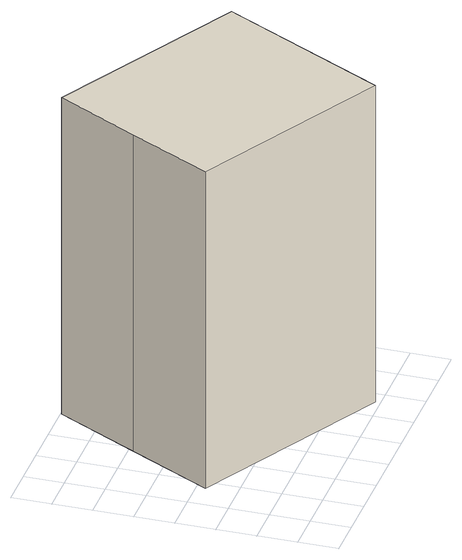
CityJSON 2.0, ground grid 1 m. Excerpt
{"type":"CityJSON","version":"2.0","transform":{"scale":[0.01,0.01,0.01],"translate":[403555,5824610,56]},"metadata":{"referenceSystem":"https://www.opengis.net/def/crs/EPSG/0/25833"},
"CityObjects":{
"building1":{"type":"Building","attributes":{"Gemeindeschluessel":"11000010","BezugspunktDach":"2200","function":"51009_1610","measuredHeight":8.6,"storeysAboveGround":0},"address":[{"country":"Germany","locality":"Berlin"}],"geometry":[{"type":"Solid","lod":"1","boundaries":[[[[0,1,2,3,4,5]],[[6,7,8,9,10,11]],[[6,11,5,4]],[[7,6,4,3]],[[8,7,3,2]],[[9,8,2,1]],[[10,9,1,0]],[[11,10,0,5]]]]}]}
},
"vertices":[
[565,14,869],[677,223,869],[790,433,869],[299,698,869],[186,488,869],[73,279,869],[186,488,9],[299,698,9],[790,433,9],[677,223,9],[565,14,9],[73,279,9]
]}
